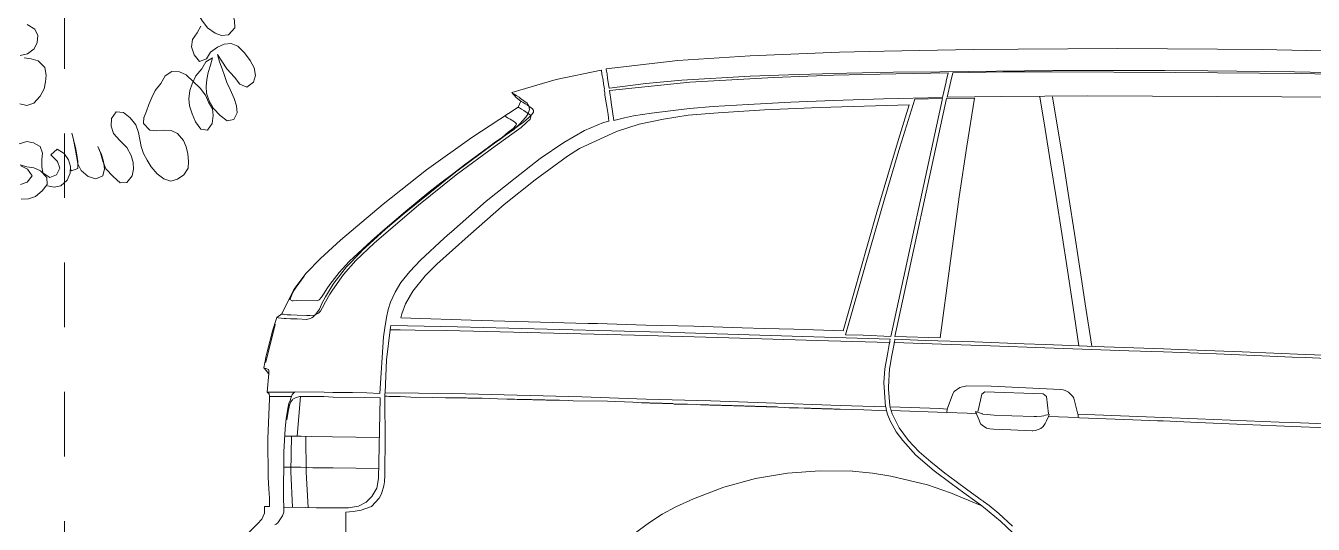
# Model space of a CAD drawing. Header units: millimetres. Extents: x -19 to 261, y -91 to 25.
# Drawn here: x 209.45 to 211.442, y -20.617 to -19.846 of the extents above; entities that cross this region are included whole.
import ezdxf

# ---------------------------------------------------------------- set-up
doc = ezdxf.new("R2010")
doc.units = ezdxf.units.MM
doc.linetypes.add('ACAD_ISO14W100_S12', pattern=[0.06, 0, -0.03, 0, -0.03])
doc.layers.add('XR$3$STANDARD_1', color=7, linetype='Continuous', lineweight=18, true_color=0x000000)

# ---------------------------------------------------------------- blocks, each defined once
blk = doc.blocks.new('COMPLEXOBJECT_0')
at = {"layer": 'XR$3$STANDARD_1', "color": 18, "lineweight": 5, "true_color": 0x000000}
for points in [[(209.4413, -19.8915), (209.4524, -19.8889), (209.4629, -19.8816), (209.4677, -19.8713), (209.4685, -19.8609), (209.4639, -19.8507), (209.4523, -19.8437)], [(209.4474, -19.8951), (209.4585, -19.8968), (209.4691, -19.8997), (209.4796, -19.9104), (209.4813, -19.922), (209.4806, -19.9325), (209.4782, -19.9431), (209.4724, -19.9546), (209.4626, -19.9652), (209.4516, -19.9691), (209.441, -19.9665)], [(209.7416, -19.7885), (209.731, -19.7885), (209.7207, -19.7941), (209.7122, -19.8048), (209.7124, -19.8152), (209.7156, -19.8257), (209.7226, -19.8368), (209.7312, -19.8486), (209.7428, -19.8572), (209.753, -19.8607), (209.7637, -19.8595), (209.7737, -19.8486), (209.773, -19.8382), (209.7704, -19.827), (209.7662, -19.8164), (209.7611, -19.8062), (209.7574, -19.7959)], [(209.7209, -19.8464), (209.7154, -19.8565), (209.7082, -19.867), (209.7066, -19.8784), (209.7108, -19.8907), (209.7189, -19.9009), (209.7296, -19.8969), (209.7358, -19.8867), (209.7465, -19.879), (209.757, -19.8742), (209.7676, -19.8732), (209.7779, -19.877), (209.7885, -19.8876), (209.7974, -19.8992), (209.8036, -19.9109), (209.8052, -19.9227), (209.8025, -19.9331), (209.792, -19.9408), (209.7811, -19.9359), (209.7732, -19.9252), (209.7611, -19.9125), (209.7535, -19.9004), (209.7465, -19.8902), (209.7495, -19.9013), (209.7539, -19.9125), (209.7574, -19.9227), (209.7611, -19.9336), (209.7662, -19.9443), (209.7725, -19.9582), (209.776, -19.9694), (209.7772, -19.9803), (209.772, -19.9909), (209.7618, -19.993), (209.7507, -19.9844), (209.7407, -19.9735), (209.733, -19.961), (209.7298, -19.9501), (209.7293, -19.9394), (209.73, -19.929), (209.7323, -19.918), (209.7358, -19.9067), (209.7388, -19.8953), (209.7286, -19.9016), (209.7226, -19.9122), (209.7131, -19.9234), (209.7073, -19.9357), (209.7036, -19.9461), (209.7024, -19.9587), (209.7033, -19.9698), (209.7073, -19.9821), (209.7128, -19.9942), (209.7207, -20.0056), (209.7312, -20.0072), (209.7384, -19.997), (209.7402, -19.9847), (209.7388, -19.9742), (209.7326, -19.9638), (209.7279, -19.9533), (209.72, -19.9424), (209.7094, -19.9322), (209.6982, -19.9215), (209.688, -19.9167), (209.6759, -19.9164), (209.6657, -19.9229), (209.659, -19.9348), (209.6504, -19.9459), (209.6448, -19.9566), (209.6406, -19.9675), (209.6369, -19.9777), (209.6328, -19.9879)], [(209.4424, -20.0625), (209.4529, -20.0676), (209.46, -20.0777), (209.4522, -20.0879), (209.4418, -20.0912)], [(209.4428, -20.1141), (209.454, -20.1136), (209.4648, -20.1101), (209.4754, -20.1012), (209.4829, -20.0911), (209.4826, -20.0805), (209.4729, -20.07), (209.4626, -20.0655), (209.4515, -20.0641), (209.4414, -20.0608)], [(209.4398, -20.0283), (209.4514, -20.0249), (209.4617, -20.0267), (209.4721, -20.0326), (209.4758, -20.0427), (209.4746, -20.0529), (209.4746, -20.0634), (209.4766, -20.0734), (209.4874, -20.0805), (209.4977, -20.0763), (209.5025, -20.0661), (209.499, -20.0556), (209.4888, -20.0452), (209.4988, -20.0366), (209.5094, -20.0432), (209.5163, -20.0533), (209.519, -20.0637), (209.5187, -20.0738), (209.514, -20.0844), (209.504, -20.0936), (209.4939, -20.0955), (209.4838, -20.0936)], [(209.6325, -19.987), (209.6322, -19.9971), (209.6421, -20.0075), (209.6523, -20.0081), (209.663, -20.0071), (209.6747, -20.0076), (209.6849, -20.0126), (209.6942, -20.023), (209.6984, -20.033), (209.7006, -20.0441), (209.7018, -20.0555), (209.7014, -20.0659), (209.6948, -20.0766), (209.6848, -20.0833), (209.6744, -20.0861), (209.6638, -20.0824), (209.6531, -20.0746), (209.644, -20.0639), (209.6378, -20.0537), (209.6322, -20.0434), (209.6283, -20.0326), (209.6263, -20.0219), (209.6246, -20.0106), (209.6204, -19.9988), (209.6117, -19.9882), (209.6013, -19.9798), (209.5901, -19.9788), (209.5824, -19.989), (209.5819, -20.0012), (209.5858, -20.0126), (209.5954, -20.0233), (209.6064, -20.034), (209.6132, -20.0462), (209.6162, -20.0571), (209.6165, -20.0678), (209.6145, -20.0779), (209.6066, -20.0881), (209.596, -20.0886), (209.585, -20.079), (209.574, -20.0673), (209.5692, -20.0552), (209.5656, -20.0425), (209.5617, -20.0324), (209.567, -20.0448), (209.5701, -20.0557), (209.572, -20.067), (209.569, -20.0777), (209.5586, -20.0825), (209.5467, -20.0788), (209.5355, -20.0695), (209.5304, -20.0594), (209.5284, -20.0472), (209.5265, -20.0355), (209.5239, -20.022), (209.521, -20.012), (209.5245, -20.0237), (209.5268, -20.0341), (209.529, -20.0453), (209.5306, -20.056), (209.5307, -20.0666), (209.5205, -20.07), (209.5189, -20.0677)]]:
    blk.add_lwpolyline(points, dxfattribs=at)
blk = doc.blocks.new('COMPLEXOBJECT_1')
at = {"layer": 'XR$3$STANDARD_1', "color": 1, "lineweight": 5, "true_color": 0xff0000}
for p, q in [((210.916, -19.8825), (210.9855, -19.8818)), ((210.9855, -19.8818), (211.0625, -19.8812)), ((211.0625, -19.8812), (211.1395, -19.881)), ((211.1395, -19.881), (211.294, -19.8817)), ((211.294, -19.8817), (211.363, -19.8825)), ((210.3479, -19.9121), (210.4589, -19.8996)), ((210.4589, -19.8996), (210.571, -19.8921)), ((210.571, -19.8921), (210.709, -19.8866)), ((210.709, -19.8866), (210.778, -19.8849)), ((210.778, -19.8849), (210.916, -19.8825)), ((211.363, -19.8825), (211.4315, -19.8838)), ((211.4315, -19.8838), (211.5005, -19.885)), ((210.3404, -19.9146), (210.2708, -19.9288)), ((210.3399, -19.9151), (210.3414, -19.9151)), ((210.3409, -19.9161), (210.3404, -19.9146)), ((210.3418, -19.9231), (210.3409, -19.9161)), ((210.3479, -19.9121), (210.3479, -19.9131)), ((210.3479, -19.9131), (210.3484, -19.9161)), ((210.3484, -19.9161), (210.3494, -19.9201)), ((210.3494, -19.9201), (210.3503, -19.9271)), ((210.6453, -19.9209), (210.5708, -19.9236)), ((210.6073, -19.9257), (210.6998, -19.9221)), ((210.7204, -19.9192), (210.6453, -19.9209)), ((210.6998, -19.9221), (210.7964, -19.92)), ((210.7924, -19.9175), (210.7204, -19.9192)), ((210.8644, -19.9168), (210.7924, -19.9175)), ((210.7964, -19.92), (210.8774, -19.9184)), ((211.0394, -19.9151), (210.8644, -19.9168)), ((210.8743, -19.9314), (210.8774, -19.9184)), ((210.8813, -19.9314), (210.8844, -19.9184)), ((210.9619, -19.9172), (210.8844, -19.9184)), ((211.0384, -19.9171), (210.9619, -19.9172)), ((211.2284, -19.9179), (211.0384, -19.9171)), ((211.2124, -19.9148), (211.0394, -19.9151)), ((211.2789, -19.9156), (211.2124, -19.9148)), ((211.4244, -19.9197), (211.2284, -19.9179)), ((211.4129, -19.9172), (211.2789, -19.9156)), ((211.5124, -19.9191), (211.4129, -19.9172)), ((211.5923, -19.9234), (211.4244, -19.9197)), ((210.2708, -19.9288), (210.2022, -19.949)), ((210.3428, -19.9271), (210.3418, -19.9231)), ((210.3433, -19.9301), (210.3428, -19.9271)), ((210.3438, -19.9356), (210.3433, -19.9301)), ((210.3453, -19.9431), (210.3438, -19.9356)), ((210.3503, -19.9271), (210.3528, -19.9421)), ((210.3532, -19.9461), (210.4773, -19.9332)), ((210.4093, -19.9349), (210.3533, -19.9421)), ((210.4653, -19.9296), (210.4093, -19.9349)), ((210.5708, -19.9236), (210.4653, -19.9296)), ((210.4773, -19.9332), (210.5148, -19.9308)), ((210.5148, -19.9308), (210.6073, -19.9257)), ((210.8687, -19.9568), (210.8743, -19.9324)), ((210.8743, -19.9324), (210.8743, -19.9314)), ((210.8757, -19.9564), (210.8813, -19.9314)), ((210.2087, -19.9565), (210.2022, -19.949)), ((210.2022, -19.949), (210.2032, -19.95)), ((210.2032, -19.95), (210.2052, -19.951)), ((210.2052, -19.951), (210.2087, -19.9535)), ((210.2092, -19.9535), (210.2062, -19.9535)), ((210.2087, -19.9535), (210.2132, -19.956)), ((210.2092, -19.957), (210.2087, -19.9565)), ((210.2162, -19.9625), (210.2087, -19.9565)), ((210.2132, -19.956), (210.2157, -19.958)), ((210.2157, -19.958), (210.2207, -19.9616)), ((210.2207, -19.9616), (210.2252, -19.9651)), ((210.3452, -19.9451), (210.3453, -19.9431)), ((210.3462, -19.9491), (210.3452, -19.9451)), ((210.3462, -19.9531), (210.3462, -19.9491)), ((210.3467, -19.9556), (210.3462, -19.9531)), ((210.3472, -19.9591), (210.3467, -19.9556)), ((210.3491, -19.9706), (210.3472, -19.9591)), ((210.3533, -19.9421), (210.3528, -19.9421)), ((210.3557, -19.9636), (210.3532, -19.9461)), ((210.6992, -19.9611), (210.6337, -19.9638)), ((210.7772, -19.9589), (210.6992, -19.9611)), ((210.8687, -19.9568), (210.7772, -19.9589)), ((210.8687, -19.9583), (210.7886, -20.3265)), ((210.8747, -19.9584), (210.7946, -20.3265)), ((210.8257, -19.9592), (210.8024, -20.0336)), ((210.8687, -19.9583), (210.8257, -19.9592)), ((210.9182, -19.9575), (210.8747, -19.9584)), ((210.8757, -19.9564), (210.9602, -19.9552)), ((210.9182, -19.9575), (210.9059, -20.032)), ((210.9602, -19.9552), (211.0267, -19.9545)), ((211.0275, -20.0055), (211.0192, -19.9555)), ((211.0267, -19.9545), (211.0932, -19.9543)), ((211.047, -20.0056), (211.0387, -19.9556)), ((211.3937, -19.9556), (211.0932, -19.9543)), ((211.3937, -19.9556), (211.4597, -19.9564)), ((210.1404, -20.0187), (210.2121, -19.9715)), ((210.2162, -19.9625), (210.2121, -19.9715)), ((210.2121, -19.9715), (210.2126, -19.972)), ((210.2126, -19.972), (210.2141, -19.9725)), ((210.2141, -19.9725), (210.2171, -19.9745)), ((210.2157, -19.962), (210.2167, -19.963)), ((210.2167, -19.963), (210.2192, -19.964)), ((210.2171, -19.9745), (210.2206, -19.9766)), ((210.2192, -19.964), (210.2226, -19.9666)), ((210.2206, -19.9766), (210.2311, -19.9841)), ((210.2226, -19.9666), (210.2261, -19.9686)), ((210.2252, -19.9651), (210.2271, -19.9676)), ((210.2261, -19.9686), (210.2341, -19.9741)), ((210.2286, -19.9786), (210.2266, -19.9826)), ((210.2271, -19.9676), (210.2286, -19.9696)), ((210.2286, -19.9696), (210.2296, -19.9751)), ((210.2296, -19.9751), (210.2286, -19.9786)), ((210.2356, -19.9796), (210.2331, -19.9831)), ((210.2341, -19.9741), (210.2356, -19.9766)), ((210.2356, -19.9766), (210.2356, -19.9796)), ((210.3511, -19.9831), (210.3491, -19.9706)), ((210.3557, -19.9646), (210.3557, -19.9636)), ((210.36, -19.9922), (210.3557, -19.9646)), ((210.4181, -19.9809), (210.3901, -19.9853)), ((210.4771, -19.9737), (210.4181, -19.9809)), ((210.5216, -19.9803), (210.4751, -19.9841)), ((210.5136, -19.9708), (210.4771, -19.9737)), ((210.5676, -19.9675), (210.5136, -19.9708)), ((210.5931, -19.9757), (210.5216, -19.9803)), ((210.6337, -19.9638), (210.5676, -19.9675)), ((210.6781, -19.972), (210.5931, -19.9757)), ((210.8171, -19.9681), (210.6781, -19.972)), ((210.8171, -19.9681), (210.8004, -20.0215)), ((210.1911, -19.9849), (210.1916, -19.9854)), ((210.1916, -19.9854), (210.1931, -19.9864)), ((210.1931, -19.9864), (210.1956, -19.9879)), ((210.1956, -19.9879), (210.1995, -19.99)), ((210.213, -20), (210.1985, -20.011)), ((210.1995, -19.99), (210.206, -19.9945)), ((210.2085, -20), (210.204, -20.0045)), ((210.215, -19.997), (210.2045, -20.0065)), ((210.206, -19.9945), (210.2075, -19.9955)), ((210.2075, -19.9955), (210.2095, -19.9975)), ((210.2095, -19.9975), (210.2085, -20)), ((210.22, -19.995), (210.213, -20)), ((210.2185, -19.993), (210.215, -19.997)), ((210.225, -19.9956), (210.2165, -20.003)), ((210.2236, -19.9871), (210.2185, -19.993)), ((210.2281, -19.9881), (210.22, -19.995)), ((210.2266, -19.9826), (210.2236, -19.9871)), ((210.2305, -19.9901), (210.225, -19.9956)), ((210.2331, -19.9831), (210.2281, -19.9881)), ((210.2316, -19.9866), (210.2305, -19.9901)), ((210.2311, -19.9841), (210.2316, -19.9866)), ((210.344, -19.9956), (210.3145, -20.008)), ((210.344, -19.9956), (210.352, -19.9931)), ((210.352, -19.9931), (210.3511, -19.9831)), ((210.3766, -19.9882), (210.36, -19.9922)), ((210.399, -19.9978), (210.364, -20.0092)), ((210.3901, -19.9853), (210.3766, -19.9882)), ((210.4366, -19.99), (210.399, -19.9978)), ((210.4751, -19.9841), (210.4366, -19.99)), ((210.0702, -20.0689), (210.1404, -20.0187)), ((210.1849, -20.0209), (210.1754, -20.0274)), ((210.2055, -20.011), (210.1764, -20.0319)), ((210.1874, -20.0179), (210.1769, -20.0254)), ((210.1919, -20.0154), (210.1849, -20.0209)), ((210.1965, -20.0104), (210.1874, -20.0179)), ((210.1985, -20.011), (210.1919, -20.0154)), ((210.204, -20.0045), (210.1965, -20.0104)), ((210.2045, -20.0065), (210.2015, -20.009)), ((210.2165, -20.003), (210.2055, -20.011)), ((210.3145, -20.008), (210.2824, -20.0263)), ((210.3069, -20.0354), (210.364, -20.0092)), ((210.8004, -20.0215), (210.7837, -20.077)), ((211.0358, -20.0576), (211.0275, -20.0055)), ((211.0558, -20.0576), (211.047, -20.0056)), ((210.1754, -20.0274), (210.1147, -20.0721)), ((210.1764, -20.0319), (210.1162, -20.0766)), ((210.1659, -20.0338), (210.1287, -20.0607)), ((210.1769, -20.0254), (210.1659, -20.0338)), ((210.2824, -20.0263), (210.2458, -20.0512)), ((210.2883, -20.0473), (210.3069, -20.0354)), ((210.8024, -20.0336), (210.779, -20.112)), ((210.9059, -20.032), (210.8945, -20.1104)), ((210.1287, -20.0607), (210.1102, -20.0751)), ((210.2458, -20.0512), (210.2072, -20.0815)), ((210.2381, -20.0841), (210.2883, -20.0473)), ((211.0445, -20.1116), (211.0358, -20.0576)), ((211.064, -20.1117), (211.0558, -20.0576)), ((210.003, -20.1216), (210.0702, -20.0689)), ((210.1147, -20.0721), (210.0354, -20.1363)), ((210.1162, -20.0766), (210.0575, -20.1234)), ((210.1102, -20.0751), (210.0921, -20.089)), ((210.7837, -20.077), (210.7669, -20.1344)), ((210.0921, -20.089), (210.0736, -20.1034)), ((210.2072, -20.0815), (210.1625, -20.1173)), ((210.19, -20.1224), (210.2381, -20.0841)), ((210.0555, -20.1183), (210.0379, -20.1328)), ((210.0736, -20.1034), (210.0555, -20.1183)), ((210.1625, -20.1173), (210.1088, -20.1646)), ((210.779, -20.112), (210.7491, -20.2158)), ((210.8945, -20.1104), (210.8796, -20.2174)), ((211.0533, -20.1671), (211.0445, -20.1116)), ((211.0728, -20.1672), (211.064, -20.1117)), ((209.9372, -20.1773), (210.003, -20.1216)), ((210.0575, -20.1234), (210.0003, -20.1721)), ((210.0354, -20.1363), (210.0068, -20.1606)), ((210.0379, -20.1328), (210.0199, -20.1482)), ((210.1343, -20.1712), (210.19, -20.1224)), ((210.7669, -20.1344), (210.741, -20.2248)), ((210.0068, -20.1606), (209.9702, -20.194)), ((210.0199, -20.1482), (210.0023, -20.1631)), ((209.9061, -20.2057), (209.9372, -20.1773)), ((209.9847, -20.1785), (209.9506, -20.2104)), ((210.0023, -20.1631), (209.9847, -20.1785)), ((210.0003, -20.1721), (209.9892, -20.1821)), ((210.0973, -20.1745), (210.0606, -20.2084)), ((210.0861, -20.2145), (210.1343, -20.1712)), ((210.1023, -20.17), (210.0973, -20.1745)), ((210.1088, -20.1646), (210.1023, -20.17)), ((211.0621, -20.2237), (211.0533, -20.1671)), ((211.0815, -20.2243), (211.0728, -20.1672)), ((209.9682, -20.196), (209.9461, -20.2189)), ((209.9892, -20.1821), (209.9606, -20.2089)), ((209.9702, -20.194), (209.9682, -20.196)), ((209.884, -20.2286), (209.9061, -20.2057)), ((209.9461, -20.2189), (209.9265, -20.2443)), ((209.9506, -20.2104), (209.935, -20.2278)), ((209.9606, -20.2089), (209.9415, -20.2309)), ((210.0606, -20.2084), (210.044, -20.2258)), ((210.068, -20.2329), (210.0861, -20.2145)), ((210.7491, -20.2158), (210.7186, -20.3242)), ((210.8796, -20.2174), (210.8651, -20.3288)), ((209.8649, -20.254), (209.884, -20.2286)), ((209.8805, -20.2332), (209.8684, -20.25)), ((209.935, -20.2278), (209.9204, -20.2463)), ((209.9415, -20.2309), (209.9244, -20.2548)), ((210.044, -20.2258), (210.0305, -20.2432)), ((210.0489, -20.2563), (210.068, -20.2329)), ((210.741, -20.2248), (210.7146, -20.3177)), ((211.0708, -20.2817), (211.0621, -20.2237)), ((211.0903, -20.2828), (211.0815, -20.2243)), ((209.8462, -20.2914), (209.8649, -20.254)), ((209.8654, -20.255), (209.8619, -20.262)), ((209.8684, -20.25), (209.8654, -20.255)), ((209.9074, -20.2657), (209.9119, -20.2597)), ((209.9119, -20.2597), (209.9159, -20.2527)), ((209.9229, -20.2498), (209.9139, -20.2652)), ((209.9159, -20.2527), (209.9204, -20.2463)), ((209.9244, -20.2548), (209.9204, -20.2613)), ((209.9265, -20.2443), (209.9229, -20.2498)), ((210.0214, -20.2582), (210.0143, -20.2737)), ((210.0305, -20.2432), (210.0214, -20.2582)), ((210.0373, -20.2763), (210.0489, -20.2563)), ((209.8594, -20.2675), (209.8588, -20.269)), ((209.8588, -20.269), (209.8588, -20.2695)), ((209.8588, -20.2695), (209.8623, -20.2715)), ((209.8619, -20.262), (209.8594, -20.2675)), ((209.8623, -20.2715), (209.8638, -20.2715)), ((209.8638, -20.2715), (209.8683, -20.271)), ((209.8683, -20.271), (209.9008, -20.2712)), ((209.9008, -20.2712), (209.9038, -20.2697)), ((209.9038, -20.2697), (209.9074, -20.2657)), ((209.9088, -20.2747), (209.9043, -20.2842)), ((209.9139, -20.2652), (209.9088, -20.2747)), ((209.9138, -20.2732), (209.9093, -20.2817)), ((209.9204, -20.2613), (209.9138, -20.2732)), ((210.0143, -20.2737), (210.0108, -20.2847)), ((210.0318, -20.2917), (210.0373, -20.2763)), ((209.8352, -20.3064), (209.8382, -20.2974)), ((209.8462, -20.2914), (209.8382, -20.2974)), ((209.8387, -20.2974), (209.8382, -20.2974)), ((209.8407, -20.2979), (209.8387, -20.2974)), ((209.8497, -20.299), (209.8407, -20.2979)), ((209.8467, -20.2919), (209.8462, -20.2914)), ((209.8482, -20.292), (209.8467, -20.2919)), ((209.8507, -20.2925), (209.8482, -20.292)), ((209.8527, -20.299), (209.8497, -20.299)), ((209.8547, -20.293), (209.8507, -20.2925)), ((209.8597, -20.2995), (209.8527, -20.299)), ((209.8602, -20.293), (209.8547, -20.293)), ((209.8697, -20.2995), (209.8597, -20.2995)), ((209.8697, -20.2935), (209.8602, -20.293)), ((209.8847, -20.2941), (209.8697, -20.2935)), ((209.8847, -20.3001), (209.8697, -20.2995)), ((209.8902, -20.2941), (209.8847, -20.2941)), ((209.8902, -20.2986), (209.8847, -20.3001)), ((209.8967, -20.2937), (209.8902, -20.2941)), ((209.8927, -20.2976), (209.8902, -20.2986)), ((209.8947, -20.2962), (209.8927, -20.2976)), ((209.8987, -20.2922), (209.8947, -20.2962)), ((209.9028, -20.2907), (209.8967, -20.2937)), ((209.9043, -20.2842), (209.8987, -20.2922)), ((209.9058, -20.2872), (209.9028, -20.2907)), ((209.9093, -20.2817), (209.9058, -20.2872)), ((210.0082, -20.2971), (210.0057, -20.3131)), ((210.0108, -20.2847), (210.0082, -20.2971)), ((210.0302, -20.2977), (210.0318, -20.2917)), ((210.0302, -20.2977), (210.1547, -20.3018)), ((211.0795, -20.3412), (211.0708, -20.2817)), ((211.0995, -20.3418), (211.0903, -20.2828)), ((209.8357, -20.3079), (209.8214, -20.3663)), ((209.8321, -20.3164), (209.8235, -20.3503)), ((209.8342, -20.3099), (209.8321, -20.3164)), ((209.8352, -20.3064), (209.8342, -20.3099)), ((209.8357, -20.3079), (209.8352, -20.3064)), ((210.0057, -20.3131), (210.0036, -20.3271)), ((210.0136, -20.3162), (210.0084, -20.3626)), ((210.0136, -20.3162), (210.0142, -20.3127)), ((210.0291, -20.3162), (210.0136, -20.3162)), ((210.0142, -20.3127), (210.0147, -20.3097)), ((210.0147, -20.3097), (210.1182, -20.3116)), ((210.0526, -20.3168), (210.0291, -20.3162)), ((210.1011, -20.3175), (210.0526, -20.3168)), ((210.3921, -20.3248), (210.1011, -20.3175)), ((210.1182, -20.3116), (210.1972, -20.3135)), ((210.1547, -20.3018), (210.3197, -20.3065)), ((210.1972, -20.3135), (210.2766, -20.3158)), ((210.2766, -20.3158), (210.3561, -20.3176)), ((210.3197, -20.3065), (210.3347, -20.3065)), ((210.3347, -20.3065), (210.4092, -20.3089)), ((210.3561, -20.3176), (210.4361, -20.32)), ((210.4092, -20.3089), (210.4837, -20.3107)), ((210.4361, -20.32), (210.6191, -20.3258)), ((210.4837, -20.3107), (210.5587, -20.313)), ((210.5587, -20.313), (210.5932, -20.3142)), ((210.5932, -20.3142), (210.6382, -20.3153)), ((210.6382, -20.3153), (210.7146, -20.3177)), ((210.0036, -20.3271), (209.9977, -20.4146)), ((210.5206, -20.3283), (210.3921, -20.3248)), ((210.6061, -20.3307), (210.5206, -20.3283)), ((210.6921, -20.3331), (210.6061, -20.3307)), ((210.6191, -20.3258), (210.7026, -20.3281)), ((210.7866, -20.336), (210.6921, -20.3331)), ((210.7026, -20.3281), (210.7876, -20.331)), ((210.7456, -20.3248), (210.7186, -20.3242)), ((210.7886, -20.3265), (210.7456, -20.3248)), ((210.7866, -20.336), (210.784, -20.3515)), ((210.7871, -20.334), (210.7866, -20.336)), ((210.7871, -20.335), (210.7866, -20.338)), ((210.7876, -20.331), (210.7871, -20.334)), ((210.7936, -20.338), (210.79, -20.356)), ((210.7941, -20.336), (210.7936, -20.3365)), ((210.7936, -20.3365), (210.7936, -20.338)), ((210.7946, -20.331), (210.7941, -20.336)), ((210.8671, -20.3383), (210.7941, -20.336)), ((210.7951, -20.3265), (210.7946, -20.3265)), ((210.8421, -20.3327), (210.7946, -20.331)), ((210.8651, -20.3288), (210.7951, -20.3265)), ((210.9181, -20.3351), (210.8421, -20.3327)), ((210.943, -20.3412), (210.8671, -20.3383)), ((210.9946, -20.3379), (210.9181, -20.3351)), ((211.0271, -20.339), (210.9946, -20.3379)), ((211.1185, -20.3424), (211.0271, -20.339)), ((209.8215, -20.3588), (209.8204, -20.3648)), ((209.8235, -20.3503), (209.8215, -20.3588)), ((210.784, -20.3515), (210.7794, -20.3765)), ((210.79, -20.356), (210.7869, -20.374)), ((211.027, -20.344), (210.943, -20.3412)), ((211.157, -20.3486), (211.027, -20.344)), ((211.2105, -20.3458), (211.1185, -20.3424)), ((211.2105, -20.3503), (211.157, -20.3486)), ((211.2335, -20.3469), (211.2105, -20.3458)), ((211.2925, -20.3537), (211.2105, -20.3503)), ((211.332, -20.3503), (211.2335, -20.3469)), ((211.375, -20.357), (211.2925, -20.3537)), ((211.43, -20.3543), (211.332, -20.3503)), ((211.4095, -20.3587), (211.375, -20.357)), ((211.43, -20.3593), (211.4095, -20.3587)), ((211.573, -20.3599), (211.43, -20.3543)), ((211.501, -20.3626), (211.43, -20.3593)), ((209.8184, -20.3753), (209.8199, -20.3668)), ((209.8224, -20.3798), (209.8184, -20.3753)), ((209.8184, -20.3753), (209.8194, -20.3758)), ((209.8194, -20.3758), (209.8214, -20.3763)), ((209.8204, -20.3648), (209.8199, -20.3668)), ((209.8214, -20.3663), (209.8199, -20.3668)), ((209.8214, -20.3763), (209.8254, -20.3779)), ((209.8268, -20.3854), (209.8224, -20.3798)), ((209.8259, -20.3794), (209.8254, -20.3779)), ((209.8259, -20.3839), (209.8259, -20.3794)), ((210.0084, -20.3626), (210.0062, -20.4136)), ((210.7794, -20.3765), (210.7778, -20.3979)), ((210.7864, -20.376), (210.7848, -20.405)), ((210.7869, -20.374), (210.7864, -20.3755)), ((210.7864, -20.3755), (210.7864, -20.376)), ((209.8237, -20.4128), (209.8259, -20.3839)), ((210.7778, -20.3979), (210.7801, -20.4355)), ((209.8267, -20.4154), (209.8237, -20.4128)), ((209.8657, -20.413), (209.8237, -20.4128)), ((209.8272, -20.4194), (209.8267, -20.4154)), ((209.8617, -20.4195), (209.8272, -20.4194)), ((209.8272, -20.4224), (209.8272, -20.4194)), ((209.8597, -20.4235), (209.8622, -20.4165)), ((209.8622, -20.4165), (209.8657, -20.413)), ((209.8657, -20.413), (209.8677, -20.4125)), ((209.8737, -20.4196), (209.8672, -20.4215)), ((209.8677, -20.4125), (209.9117, -20.4127)), ((209.8699, -20.481), (209.8752, -20.4196)), ((209.9112, -20.4197), (209.8737, -20.4196)), ((209.9257, -20.4203), (209.9112, -20.4197)), ((209.9117, -20.4127), (209.9252, -20.4133)), ((209.9252, -20.4133), (209.9557, -20.4134)), ((209.9557, -20.4134), (209.9777, -20.414)), ((209.9777, -20.414), (209.9977, -20.4146)), ((210.0062, -20.4136), (210.0057, -20.4156)), ((210.0057, -20.4301), (210.0057, -20.4156)), ((210.0092, -20.4191), (210.0057, -20.4191)), ((210.0577, -20.4144), (210.0062, -20.4136)), ((210.0117, -20.4197), (210.0092, -20.4191)), ((210.0292, -20.4197), (210.0117, -20.4197)), ((210.0457, -20.4203), (210.0292, -20.4197)), ((210.1102, -20.4151), (210.0577, -20.4144)), ((210.3102, -20.4199), (210.1102, -20.4151)), ((210.4102, -20.4234), (210.3102, -20.4199)), ((210.7848, -20.405), (210.7848, -20.408)), ((210.7848, -20.408), (210.7871, -20.434)), ((210.8847, -20.4154), (210.8756, -20.4389)), ((210.8867, -20.4119), (210.8847, -20.4154)), ((210.8953, -20.4055), (210.8867, -20.4119)), ((210.9063, -20.403), (210.8953, -20.4055)), ((210.9438, -20.4037), (210.9063, -20.403)), ((210.9292, -20.4161), (210.9236, -20.4411)), ((210.9342, -20.4121), (210.9292, -20.4161)), ((211.0242, -20.4155), (210.9342, -20.4121)), ((211.0513, -20.4086), (210.9438, -20.4037)), ((211.0292, -20.4195), (211.0242, -20.4155)), ((211.0326, -20.4465), (211.0292, -20.4195)), ((211.0553, -20.4091), (211.0513, -20.4086)), ((211.0583, -20.4102), (211.0553, -20.4091)), ((211.0632, -20.4127), (211.0583, -20.4102)), ((211.0702, -20.4197), (211.0632, -20.4127)), ((211.0717, -20.4222), (211.0702, -20.4197)), ((209.8244, -20.4849), (209.8272, -20.4224)), ((209.8531, -20.4535), (209.8556, -20.438)), ((209.8556, -20.438), (209.8572, -20.4305)), ((209.8581, -20.433), (209.8561, -20.4425)), ((209.8572, -20.4305), (209.8597, -20.4245)), ((209.8602, -20.428), (209.8581, -20.433)), ((209.8597, -20.4245), (209.8597, -20.4235)), ((209.8627, -20.4245), (209.8602, -20.428)), ((209.8632, -20.4235), (209.8627, -20.4245)), ((209.8672, -20.4215), (209.8632, -20.4235)), ((209.9742, -20.421), (209.9257, -20.4203)), ((209.9982, -20.4216), (209.9742, -20.421)), ((209.9957, -20.5466), (209.9982, -20.4216)), ((210.0057, -20.4301), (210.0059, -20.4801)), ((210.0787, -20.4209), (210.0457, -20.4203)), ((210.0992, -20.4215), (210.0787, -20.4209)), ((210.1317, -20.4217), (210.0992, -20.4215)), ((210.1347, -20.4222), (210.1317, -20.4217)), ((210.1562, -20.4223), (210.1347, -20.4222)), ((210.1797, -20.4229), (210.1562, -20.4223)), ((210.1942, -20.4234), (210.1797, -20.4229)), ((210.2062, -20.4235), (210.1942, -20.4234)), ((210.2102, -20.424), (210.2062, -20.4235)), ((210.2327, -20.4241), (210.2102, -20.424)), ((210.2347, -20.4246), (210.2327, -20.4241)), ((210.2532, -20.4247), (210.2347, -20.4246)), ((210.2552, -20.4252), (210.2532, -20.4247)), ((210.2757, -20.4253), (210.2552, -20.4252)), ((210.2902, -20.4259), (210.2757, -20.4253)), ((210.2972, -20.4264), (210.2902, -20.4259)), ((210.3502, -20.4266), (210.2972, -20.4264)), ((210.3892, -20.4283), (210.3502, -20.4266)), ((210.4027, -20.4293), (210.3892, -20.4283)), ((210.4152, -20.4294), (210.4027, -20.4293)), ((210.5102, -20.4263), (210.4102, -20.4234)), ((210.4162, -20.4299), (210.4152, -20.4294)), ((210.4347, -20.43), (210.4162, -20.4299)), ((210.4357, -20.4305), (210.4347, -20.43)), ((210.4512, -20.4305), (210.4357, -20.4305)), ((210.4532, -20.4311), (210.4512, -20.4305)), ((210.4717, -20.4311), (210.4532, -20.4311)), ((210.4737, -20.4316), (210.4717, -20.4311)), ((210.4882, -20.4317), (210.4737, -20.4316)), ((210.4942, -20.4322), (210.4882, -20.4317)), ((210.5067, -20.4323), (210.4942, -20.4322)), ((210.5086, -20.4328), (210.5067, -20.4323)), ((210.5256, -20.4329), (210.5086, -20.4328)), ((210.7101, -20.4332), (210.5102, -20.4263)), ((210.5271, -20.4334), (210.5256, -20.4329)), ((210.5431, -20.4334), (210.5271, -20.4334)), ((210.5451, -20.4339), (210.5431, -20.4334)), ((210.5611, -20.434), (210.5451, -20.4339)), ((210.5626, -20.4345), (210.5611, -20.434)), ((210.5781, -20.4346), (210.5626, -20.4345)), ((210.5791, -20.4351), (210.5781, -20.4346)), ((210.5956, -20.4352), (210.5791, -20.4351)), ((210.5961, -20.4357), (210.5956, -20.4352)), ((210.6126, -20.4357), (210.5961, -20.4357)), ((210.6146, -20.4362), (210.6126, -20.4357)), ((210.6236, -20.4363), (210.6146, -20.4362)), ((210.6311, -20.4368), (210.6236, -20.4363)), ((210.6456, -20.4369), (210.6311, -20.4368)), ((210.6546, -20.4374), (210.6456, -20.4369)), ((210.6641, -20.4375), (210.6546, -20.4374)), ((210.6656, -20.438), (210.6641, -20.4375)), ((210.6806, -20.438), (210.6656, -20.438)), ((210.6816, -20.4385), (210.6806, -20.438)), ((210.6981, -20.4386), (210.6816, -20.4385)), ((210.7001, -20.4391), (210.6981, -20.4386)), ((210.7101, -20.4392), (210.7001, -20.4391)), ((210.7801, -20.4355), (210.7101, -20.4332)), ((210.7286, -20.4397), (210.7101, -20.4392)), ((210.7466, -20.4403), (210.7286, -20.4397)), ((210.7806, -20.4355), (210.7801, -20.4355)), ((210.7811, -20.438), (210.7806, -20.4355)), ((210.7816, -20.4415), (210.7811, -20.438)), ((210.7871, -20.434), (210.7871, -20.4345)), ((210.7871, -20.4345), (210.7876, -20.4355)), ((210.8646, -20.4383), (210.7876, -20.4355)), ((210.7876, -20.4355), (210.7876, -20.437)), ((210.7876, -20.437), (210.7886, -20.439)), ((210.7886, -20.439), (210.7886, -20.44)), ((210.7886, -20.44), (210.7891, -20.441)), ((210.8756, -20.4389), (210.8646, -20.4383)), ((210.8756, -20.4399), (210.8751, -20.4429)), ((210.8756, -20.4389), (210.8756, -20.4399)), ((211.0781, -20.4467), (211.0717, -20.4222)), ((209.8515, -20.4695), (209.8531, -20.4535)), ((209.8561, -20.4425), (209.854, -20.4555)), ((210.7816, -20.4415), (210.7466, -20.4403)), ((210.7816, -20.4415), (210.7841, -20.4485)), ((210.7841, -20.4485), (210.7875, -20.457)), ((210.7875, -20.457), (210.797, -20.474)), ((210.8751, -20.4444), (210.7891, -20.441)), ((210.7906, -20.4465), (210.7891, -20.441)), ((210.8015, -20.4681), (210.7906, -20.4465)), ((210.8751, -20.4429), (210.8751, -20.4444)), ((210.9066, -20.4455), (210.8751, -20.4444)), ((210.9211, -20.4461), (210.9066, -20.4455)), ((210.9286, -20.4456), (210.9196, -20.4426)), ((210.9196, -20.4431), (210.9196, -20.4426)), ((210.9201, -20.4436), (210.9196, -20.4431)), ((210.9211, -20.4461), (210.9201, -20.4436)), ((210.9221, -20.4491), (210.9211, -20.4461)), ((210.9251, -20.4561), (210.9221, -20.4491)), ((210.9236, -20.4411), (210.9231, -20.4426)), ((210.9275, -20.4616), (210.9251, -20.4561)), ((210.9311, -20.4466), (210.9286, -20.4456)), ((210.9296, -20.4461), (210.9291, -20.4456)), ((210.9381, -20.4476), (210.9311, -20.4466)), ((210.9426, -20.4477), (210.9381, -20.4476)), ((210.9486, -20.4482), (210.9426, -20.4477)), ((210.9756, -20.4493), (210.9486, -20.4482)), ((211.0101, -20.4504), (210.9756, -20.4493)), ((211.0141, -20.4505), (211.0101, -20.4504)), ((211.0216, -20.45), (211.0141, -20.4505)), ((211.0251, -20.4495), (211.0216, -20.45)), ((211.0281, -20.4485), (211.0251, -20.4495)), ((211.0295, -20.457), (211.0275, -20.4615)), ((211.0341, -20.4471), (211.0281, -20.4485)), ((211.0326, -20.4505), (211.0295, -20.457)), ((211.0331, -20.449), (211.0326, -20.4505)), ((211.0786, -20.4522), (211.0326, -20.4505)), ((211.0336, -20.448), (211.0331, -20.449)), ((211.0341, -20.4471), (211.0336, -20.4475)), ((211.0336, -20.4475), (211.0336, -20.448)), ((211.2101, -20.4518), (211.0781, -20.4467)), ((211.0781, -20.4467), (211.0786, -20.4477)), ((211.0786, -20.4477), (211.0786, -20.4522)), ((211.0806, -20.4523), (211.0786, -20.4522)), ((211.1631, -20.4556), (211.0806, -20.4523)), ((211.201, -20.4573), (211.1631, -20.4556)), ((211.21, -20.4573), (211.201, -20.4573)), ((211.263, -20.4595), (211.21, -20.4573)), ((211.2631, -20.454), (211.2101, -20.4518)), ((211.3365, -20.4629), (211.263, -20.4595)), ((211.3895, -20.4591), (211.2631, -20.454)), ((211.41, -20.4597), (211.3895, -20.4591)), ((211.506, -20.4636), (211.41, -20.4597)), ((209.8493, -20.505), (209.8515, -20.4695)), ((210.797, -20.474), (210.8069, -20.4876)), ((210.8159, -20.4876), (210.8015, -20.4681)), ((210.93, -20.4641), (210.9275, -20.4616)), ((210.9365, -20.4686), (210.93, -20.4641)), ((210.9415, -20.4697), (210.9365, -20.4686)), ((210.9475, -20.4702), (210.9415, -20.4697)), ((210.974, -20.4713), (210.9475, -20.4702)), ((211.007, -20.4724), (210.974, -20.4713)), ((211.0085, -20.4724), (211.007, -20.4724)), ((211.0125, -20.472), (211.0085, -20.4724)), ((211.0205, -20.469), (211.0125, -20.472)), ((211.0245, -20.466), (211.0205, -20.469)), ((211.0275, -20.4615), (211.0245, -20.466)), ((211.41, -20.4657), (211.3365, -20.4629)), ((211.463, -20.4679), (211.41, -20.4657)), ((209.8252, -20.5449), (209.8244, -20.4849)), ((209.8759, -20.4811), (209.8514, -20.481)), ((209.8614, -20.481), (209.8602, -20.536)), ((209.8924, -20.4816), (209.8759, -20.4811)), ((209.8837, -20.5366), (209.8834, -20.4811)), ((209.9244, -20.4818), (209.8924, -20.4816)), ((209.9244, -20.4818), (209.9969, -20.4831)), ((210.0059, -20.4801), (210.0057, -20.5416)), ((210.8069, -20.4876), (210.8273, -20.5102)), ((210.8234, -20.4956), (210.8159, -20.4876)), ((210.8323, -20.5052), (210.8234, -20.4956)), ((209.849, -20.579), (209.8493, -20.505)), ((210.8273, -20.5102), (210.8557, -20.5348)), ((210.8503, -20.5208), (210.8323, -20.5052)), ((209.8757, -20.5291), (209.8487, -20.529)), ((209.8602, -20.536), (209.8625, -20.591)), ((209.8942, -20.5297), (209.8757, -20.5291)), ((209.887, -20.5911), (209.8837, -20.5366)), ((209.9257, -20.5298), (209.8942, -20.5297)), ((209.9257, -20.5298), (209.9957, -20.5311)), ((210.6287, -20.5383), (210.5792, -20.5466)), ((210.6787, -20.5345), (210.6287, -20.5383)), ((210.7297, -20.5352), (210.6787, -20.5345)), ((210.7602, -20.5384), (210.7292, -20.5352)), ((210.7887, -20.543), (210.7602, -20.5384)), ((210.8722, -20.5384), (210.8503, -20.5208)), ((210.8557, -20.5348), (210.8821, -20.5544)), ((210.8777, -20.5424), (210.8722, -20.5384)), ((209.8261, -20.5624), (209.8252, -20.5449)), ((209.9931, -20.5616), (209.9957, -20.5466)), ((210.0041, -20.5576), (210.0006, -20.5701)), ((210.0051, -20.5516), (210.0041, -20.5576)), ((210.0057, -20.5416), (210.0051, -20.5516)), ((210.5792, -20.5466), (210.5301, -20.5599)), ((210.8451, -20.5562), (210.7887, -20.543)), ((210.8806, -20.5684), (210.8451, -20.5562)), ((210.9056, -20.563), (210.8777, -20.5424)), ((210.8821, -20.5544), (210.9016, -20.5685)), ((209.827, -20.5769), (209.8261, -20.5624)), ((209.827, -20.5769), (209.827, -20.5899)), ((209.8495, -20.59), (209.849, -20.579)), ((209.9765, -20.583), (209.9855, -20.5745)), ((209.985, -20.5895), (209.997, -20.5771)), ((209.9855, -20.5745), (209.9931, -20.5616)), ((209.997, -20.5771), (210.0006, -20.5701)), ((210.483, -20.5777), (210.456, -20.5901)), ((210.5301, -20.5599), (210.483, -20.5777)), ((210.927, -20.5876), (210.8806, -20.5684)), ((210.9016, -20.5685), (210.9215, -20.5831)), ((210.9245, -20.5766), (210.9056, -20.563)), ((210.929, -20.5801), (210.9245, -20.5766)), ((209.8195, -20.5898), (209.8194, -20.6003)), ((209.8195, -20.5898), (209.827, -20.5899)), ((209.8474, -20.604), (209.8494, -20.5985)), ((209.8494, -20.5985), (209.8495, -20.59)), ((209.8835, -20.5911), (209.8505, -20.591)), ((209.9, -20.5917), (209.8835, -20.5911)), ((209.9, -20.5917), (209.9495, -20.5919)), ((209.9452, -20.6519), (209.9454, -20.5984)), ((209.9454, -20.5984), (209.9564, -20.5974)), ((209.9495, -20.5919), (209.965, -20.589)), ((209.9564, -20.5974), (209.9689, -20.5955)), ((209.965, -20.589), (209.9765, -20.583)), ((209.9689, -20.5955), (209.985, -20.5895)), ((210.456, -20.5901), (210.4349, -20.6015)), ((210.9215, -20.5831), (210.9295, -20.5886)), ((210.9295, -20.5886), (210.927, -20.5876)), ((210.931, -20.5811), (210.929, -20.5801)), ((210.9295, -20.5886), (210.932, -20.5906)), ((210.9325, -20.5826), (210.931, -20.5811)), ((210.932, -20.5906), (210.9584, -20.6127)), ((210.9335, -20.5831), (210.9325, -20.5826)), ((210.9405, -20.5881), (210.9335, -20.5831)), ((210.9554, -20.6007), (210.9405, -20.5881)), ((209.7938, -20.6317), (209.8084, -20.6168)), ((209.8154, -20.6093), (209.8084, -20.6168)), ((209.8194, -20.6003), (209.8154, -20.6093)), ((209.8353, -20.6179), (209.8374, -20.6169)), ((209.8374, -20.6169), (209.8399, -20.6149)), ((209.8399, -20.6149), (209.8474, -20.604)), ((210.4149, -20.6144), (210.3823, -20.6388)), ((210.4349, -20.6015), (210.4149, -20.6144)), ((210.4344, -20.602), (210.4349, -20.6015)), ((210.9768, -20.6203), (210.9554, -20.6007)), ((210.9584, -20.6127), (210.9773, -20.6303))]:
    blk.add_line(p, q, dxfattribs=at)

msp = doc.modelspace()

# ---------------------------------------------------------------- linework, layer by layer
at = {"layer": 'XR$3$STANDARD_1', "color": 1, "linetype": 'ACAD_ISO14W100_S12', "lineweight": 18, "true_color": 0xff0000}
msp.add_line((209.5099, -21.3122), (209.5099, -15.9694), dxfattribs=at)

# ---------------------------------------------------------------- block references
at = {"layer": 'XR$3$STANDARD_1', "color": 18, "lineweight": 5, "true_color": 0x000000}
msp.add_blockref('COMPLEXOBJECT_0', (0, 0), dxfattribs=at)
at = {"layer": 'XR$3$STANDARD_1', "color": 1, "lineweight": 5, "true_color": 0xff0000}
msp.add_blockref('COMPLEXOBJECT_1', (0, 0), dxfattribs=at)

doc.saveas('drawing.dxf')
